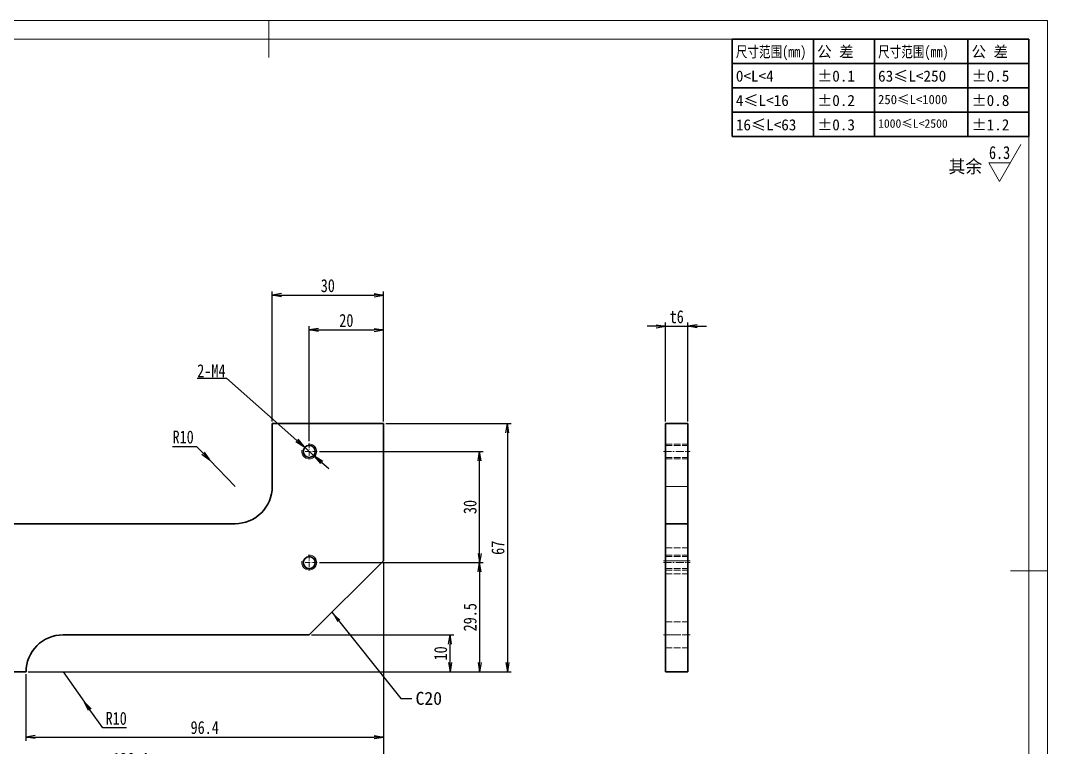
# Model space of a CAD drawing. Header units: millimetres. Extents: x -15766 to 80009, y -9701 to 15159.
# Drawn here: x 9660 to 9936.9, y 13354.5 to 13550.7 of the extents above; entities that cross this region are included whole.
import ezdxf
from ezdxf.enums import TextEntityAlignment as Align

# ---------------------------------------------------------------- set-up
doc = ezdxf.new("R2010")
doc.units = ezdxf.units.MM
for name, pattern in [('CENTER-HOKUTO_1', [16, 13, -1, 1, -1]), ('DASHDOT', [18.5, 12, -3, 0.5, -3]), ('DASHED', [15, 12, -3]), ('HIDDEN-HOKUTO_1', [2, 1, -1])]:
    doc.linetypes.add(name, pattern=pattern)
doc.layers.get('DEFPOINTS').update_dxf_attribs({"lineweight": 18})
for name, color, linetype, lineweight in [('AM_7', 2, 'CENTER-HOKUTO_1', 18), ('AM_HID', 1, 'HIDDEN-HOKUTO_1', 18), ('AM_VIS', 7, 'Continuous', 18), ('CDRAFT0', 7, 'Continuous', 18), ('DIM', 253, 'Continuous', 20), ('title_frame', 7, 'Continuous', 18), ('word_dim', 9, 'Continuous', 18), ('尺寸线层', 3, 'Continuous', 18), ('粗实线层', 7, 'Continuous', 35), ('粗实线层_1', 7, 'Continuous', 15)]:
    doc.layers.add(name, color=color, linetype=linetype, lineweight=lineweight)
doc.styles.add('DIM', font='', dxfattribs={"width": 0.8})
doc.styles.get('DIM').set_extended_font_data('NSimSun')
doc.dimstyles.new('1-1', dxfattribs={"dimtxt": 3.5, "dimasz": 3, "dimexe": 1, "dimexo": 0, "dimgap": 1, "dimtad": 1, "dimdsep": 46, "dimtxsty": 'DIM', "dimblk": '_CAXARROW', "dimcen": 0, "dimdle": 6, "dimclrd": 256, "dimclre": 256, "dimclrt": 3, "dimazin": 2, "dimtfac": 0.707107, "dimtmove": 0, "dimatfit": 3, "dimfxl": 0, "dimfrac": 2, "dimtolj": 1, "dimarcsym": 0})
doc.dimstyles.new('1-1$0', dxfattribs={"dimtxt": 3.5, "dimasz": 2.5, "dimexe": 1, "dimexo": 0.625, "dimgap": 0.8, "dimtad": 1, "dimdsep": 46, "dimtxsty": 'DIM', "dimblk": 'OPEN', "dimcen": 0, "dimdle": 5, "dimclrd": 256, "dimclre": 256, "dimclrt": 3, "dimazin": 3, "dimtfac": 0.5, "dimtmove": 0, "dimatfit": 3, "dimldrblk": 'OPEN', "dimfxl": 0, "dimtolj": 1, "dimarcsym": 0})
doc.dimstyles.new('1-1$3', dxfattribs={"dimtxt": 3.5, "dimasz": 2.5, "dimexe": 1, "dimexo": 0.625, "dimgap": 0.3, "dimtad": 1, "dimtih": 1, "dimtoh": 1, "dimdsep": 46, "dimtxsty": 'DIM', "dimblk": 'OPEN', "dimcen": 0, "dimdle": 5, "dimclrd": 256, "dimclre": 256, "dimclrt": 3, "dimazin": 3, "dimtfac": 0.5, "dimtmove": 0, "dimatfit": 3, "dimldrblk": 'OPEN', "dimfxl": 0, "dimtolj": 1, "dimarcsym": 0})
doc.dimstyles.new('1-1$4', dxfattribs={"dimtxt": 3.5, "dimasz": 2.5, "dimexe": 1, "dimexo": 0.625, "dimgap": 0.8, "dimtad": 1, "dimtih": 1, "dimtoh": 1, "dimzin": 12, "dimdsep": 46, "dimtxsty": 'DIM', "dimblk": 'OPEN', "dimcen": 0, "dimdle": 5, "dimclrd": 256, "dimclre": 256, "dimclrt": 3, "dimazin": 3, "dimtfac": 0.5, "dimtmove": 0, "dimatfit": 3, "dimldrblk": 'OPEN', "dimfxl": 0, "dimtolj": 1, "dimarcsym": 0})

# ---------------------------------------------------------------- blocks, each defined once
blk = doc.blocks.new('*X588')
at = {"layer": 'CDRAFT0'}
for p, q in [((420, 297), (0, 297)), ((420, 0), (420, 297))]:
    blk.add_line(p, q, dxfattribs=at)
at = {"layer": '粗实线层_1'}
for p, q in [((210, 297), (210, 287)), ((415, 292), (25, 292)), ((415, 5), (415, 292)), ((420, 148.5), (410, 148.5))]:
    blk.add_line(p, q, dxfattribs=at)
blk = doc.blocks.new('自由公差_1')
at = {"layer": '粗实线层'}
for p, q in [((-80, 0), (0, 0)), ((-80, 0), (-80, -26.3)), ((-58.08, 0), (-58.08, -26.3)), ((-41.64, 0), (-41.64, -26.3)), ((-16.44, 0), (-16.44, -26.3)), ((0, 0), (0, -26.3)), ((-80, -6.58), (0, -6.58)), ((-80, -13.15), (0, -13.15)), ((-80, -19.73), (0, -19.73)), ((-80, -26.3), (0, -26.3))]:
    blk.add_line(p, q, dxfattribs=at)
at = {"layer": '尺寸线层', "linetype": 'Continuous', "attachment_point": 1, "line_spacing_factor": 0.9}
for s, insert, char_height, width in [('{\\W0.8;尺寸范围(mm)}', (-79.04, -1.92), 3, 22.6032), ('公 差', (-57.12, -1.92), 3, 22.6032), ('{\\W0.8;尺寸范围(mm)}', (-40.68, -1.92), 3, 22.6032), ('公 差', (-15.48, -1.92), 3, 22.6032), ('%%P0.1', (-57.12, -8.49), 3, 12.7119), ('63≤L<250', (-40.68, -8.49), 3, 22.6032), ('%%P0.5', (-15.48, -8.49), 3, 12.5771), ('0<L<4', (-79.04, -8.49), 3, 22.6032), ('4≤L<16', (-79.04, -15.07), 3, 22.6032), ('%%P0.2', (-57.12, -15.07), 3, 12.4769), ('250≤L<1000', (-40.68, -15.07), 2.5, 22.6032), ('%%P0.8', (-15.48, -15.07), 3, 13.0759), ('16≤L<63', (-79.04, -21.64), 3, 22.6032), ('%%P0.3', (-57.12, -21.64), 3, 12.7119), ('1000≤L<2500', (-40.68, -21.64), 2.3, 22.6032), ('%%P1.2', (-15.48, -21.64), 3, 12.8764)]:
    blk.add_mtext(s, dxfattribs=dict(at, insert=insert, char_height=char_height, width=width))
blk = doc.blocks.new('_OPEN')
at = {"color": 0, "linetype": 'ByBlock', "lineweight": -2}
for p, q in [((-1, 0.166667), (0, 0)), ((-1, -0.166667), (0, 0)), ((0, 0), (-1, 0))]:
    blk.add_line(p, q, dxfattribs=at)
blk = doc.blocks.new('*D964')
at = {"layer": 'DEFPOINTS', "color": 0, "transparency": 16777216}
for p in [(9757.85, 13404.94), (9621.45, 13374.94), (9757.85, 13348.8)]:
    blk.add_point(p, dxfattribs=at)
at = {"layer": 'word_dim', "linetype": 'Continuous', "lineweight": -2, "transparency": 16777216}
for p, q in [((9757.85, 13404.31), (9757.85, 13347.8)), ((9621.45, 13374.31), (9621.45, 13347.8)), ((9623.95, 13348.8), (9755.35, 13348.8))]:
    blk.add_line(p, q, dxfattribs=at)
at = {"layer": 'word_dim', "lineweight": -2, "transparency": 16777216, "xscale": 2.5, "yscale": 2.5, "zscale": 2.5, "rotation": 180}
blk.add_blockref('_OPEN', (9621.45, 13348.8), dxfattribs=at)
at = {"layer": 'word_dim', "lineweight": -2, "transparency": 16777216, "xscale": 2.5, "yscale": 2.5, "zscale": 2.5}
blk.add_blockref('_OPEN', (9757.85, 13348.8), dxfattribs=at)
at = {"layer": 'word_dim', "color": 3, "transparency": 16777216, "insert": (9689.65, 13351.35), "char_height": 3.5, "attachment_point": 5, "style": 'DIM'}
blk.add_mtext('\\A1;136.4', dxfattribs=at)
blk = doc.blocks.new('*D965')
at = {"layer": 'DEFPOINTS', "color": 0, "transparency": 16777216}
for p in [(9757.85, 13476.61), (9727.85, 13441.94), (9757.85, 13441.94)]:
    blk.add_point(p, dxfattribs=at)
at = {"layer": 'word_dim', "linetype": 'Continuous', "lineweight": -2, "transparency": 16777216}
for p, q in [((9727.85, 13442.56), (9727.85, 13477.61)), ((9757.85, 13442.56), (9757.85, 13477.61)), ((9730.35, 13476.61), (9755.35, 13476.61))]:
    blk.add_line(p, q, dxfattribs=at)
at = {"layer": 'word_dim', "lineweight": -2, "transparency": 16777216, "xscale": 2.5, "yscale": 2.5, "zscale": 2.5, "rotation": 180}
blk.add_blockref('_OPEN', (9727.85, 13476.61), dxfattribs=at)
at = {"layer": 'word_dim', "lineweight": -2, "transparency": 16777216, "xscale": 2.5, "yscale": 2.5, "zscale": 2.5}
blk.add_blockref('_OPEN', (9757.85, 13476.61), dxfattribs=at)
at = {"layer": 'word_dim', "color": 3, "transparency": 16777216, "insert": (9742.85, 13479.16), "char_height": 3.5, "attachment_point": 5, "style": 'DIM'}
blk.add_mtext('\\A1;30', dxfattribs=at)
blk = doc.blocks.new('*D966')
at = {"layer": 'DEFPOINTS', "color": 0, "transparency": 16777216}
for p in [(9757.85, 13404.94), (9661.45, 13374.94), (9757.85, 13357.36)]:
    blk.add_point(p, dxfattribs=at)
at = {"layer": 'word_dim', "linetype": 'Continuous', "lineweight": -2, "transparency": 16777216}
for p, q in [((9757.85, 13404.31), (9757.85, 13356.36)), ((9661.45, 13374.31), (9661.45, 13356.36)), ((9663.95, 13357.36), (9755.35, 13357.36))]:
    blk.add_line(p, q, dxfattribs=at)
at = {"layer": 'word_dim', "lineweight": -2, "transparency": 16777216, "xscale": 2.5, "yscale": 2.5, "zscale": 2.5, "rotation": 180}
blk.add_blockref('_OPEN', (9661.45, 13357.36), dxfattribs=at)
at = {"layer": 'word_dim', "lineweight": -2, "transparency": 16777216, "xscale": 2.5, "yscale": 2.5, "zscale": 2.5}
blk.add_blockref('_OPEN', (9757.85, 13357.36), dxfattribs=at)
at = {"layer": 'word_dim', "color": 3, "transparency": 16777216, "insert": (9709.65, 13359.91), "char_height": 3.5, "attachment_point": 5, "style": 'DIM'}
blk.add_mtext('\\A1;96.4', dxfattribs=at)
blk = doc.blocks.new('*D640')
at = {"layer": 'DEFPOINTS', "color": 0, "transparency": 16777216}
for p in [(9671.45, 13374.94), (9677.23, 13366.77)]:
    blk.add_point(p, dxfattribs=at)
at = {"layer": 'word_dim', "linetype": 'Continuous', "lineweight": -2, "transparency": 16777216}
for p, q in [((9671.45, 13374.94), (9677.23, 13366.77)), ((9682.14, 13359.83), (9678.67, 13364.73)), ((9688.6, 13359.83), (9682.14, 13359.83))]:
    blk.add_line(p, q, dxfattribs=at)
at = {"layer": 'word_dim', "lineweight": -2, "transparency": 16777216, "xscale": 2.5, "yscale": 2.5, "zscale": 2.5, "rotation": 125.2762231544216}
blk.add_blockref('_OPEN', (9677.23, 13366.77), dxfattribs=at)
at = {"layer": 'word_dim', "color": 3, "transparency": 16777216, "insert": (9685.78, 13362.38), "char_height": 3.5, "attachment_point": 5, "style": 'DIM'}
blk.add_mtext('\\A1;R10', dxfattribs=at)
blk = doc.blocks.new('_CAXARROW')
blk.add_hatch(color=0).paths.add_polyline_path([(0, 0), (-1, 0.125), (-1, -0.125)], flags=0)
blk = doc.blocks.new('*D967')
at = {"layer": 'DEFPOINTS', "color": 0, "transparency": 16777216}
for p in [(9737.85, 13384.94), (9775.83, 13384.94), (9661.45, 13374.94)]:
    blk.add_point(p, dxfattribs=at)
at = {"layer": 'word_dim', "linetype": 'Continuous', "lineweight": -2, "transparency": 16777216}
for p, q in [((9738.48, 13384.94), (9776.83, 13384.94)), ((9775.83, 13377.44), (9775.83, 13382.44)), ((9662.08, 13374.94), (9776.83, 13374.94))]:
    blk.add_line(p, q, dxfattribs=at)
at = {"layer": 'word_dim', "lineweight": -2, "transparency": 16777216, "xscale": 2.5, "yscale": 2.5, "zscale": 2.5}
for p, rotation in [((9775.83, 13384.94), 90), ((9775.83, 13374.94), 270)]:
    blk.add_blockref('_OPEN', p, dxfattribs=dict(at, rotation=rotation))
at = {"layer": 'word_dim', "color": 3, "transparency": 16777216, "insert": (9773.28, 13379.94), "char_height": 3.5, "attachment_point": 5, "rotation": 90, "style": 'DIM'}
blk.add_mtext('\\A1;10', dxfattribs=at)
blk = doc.blocks.new('*D968')
at = {"layer": 'DEFPOINTS', "color": 0, "transparency": 16777216}
for p in [(9757.85, 13441.94), (9661.45, 13374.94), (9791.29, 13374.94)]:
    blk.add_point(p, dxfattribs=at)
at = {"layer": 'word_dim', "linetype": 'Continuous', "lineweight": -2, "transparency": 16777216}
for p, q in [((9758.48, 13441.94), (9792.29, 13441.94)), ((9791.29, 13439.44), (9791.29, 13377.44)), ((9662.08, 13374.94), (9792.29, 13374.94))]:
    blk.add_line(p, q, dxfattribs=at)
at = {"layer": 'word_dim', "lineweight": -2, "transparency": 16777216, "xscale": 2.5, "yscale": 2.5, "zscale": 2.5}
for p, rotation in [((9791.29, 13441.94), 90), ((9791.29, 13374.94), 270)]:
    blk.add_blockref('_OPEN', p, dxfattribs=dict(at, rotation=rotation))
at = {"layer": 'word_dim', "color": 3, "transparency": 16777216, "insert": (9788.74, 13408.44), "char_height": 3.5, "attachment_point": 5, "rotation": 90, "style": 'DIM'}
blk.add_mtext('\\A1;67', dxfattribs=at)
blk = doc.blocks.new('*D969')
at = {"layer": 'DEFPOINTS', "color": 0, "transparency": 16777216}
for p in [(9739.96, 13404.44), (9661.45, 13374.94), (9783.78, 13374.94)]:
    blk.add_point(p, dxfattribs=at)
at = {"layer": 'word_dim', "linetype": 'Continuous', "lineweight": -2, "transparency": 16777216}
for p, q in [((9740.59, 13404.44), (9784.78, 13404.44)), ((9783.78, 13401.94), (9783.78, 13377.44)), ((9662.08, 13374.94), (9784.78, 13374.94))]:
    blk.add_line(p, q, dxfattribs=at)
at = {"layer": 'word_dim', "lineweight": -2, "transparency": 16777216, "xscale": 2.5, "yscale": 2.5, "zscale": 2.5}
for p, rotation in [((9783.78, 13404.44), 90), ((9783.78, 13374.94), 270)]:
    blk.add_blockref('_OPEN', p, dxfattribs=dict(at, rotation=rotation))
at = {"layer": 'word_dim', "color": 3, "transparency": 16777216, "insert": (9781.23, 13389.69), "char_height": 3.5, "attachment_point": 5, "rotation": 90, "style": 'DIM'}
blk.add_mtext('\\A1;29.5', dxfattribs=at)
blk = doc.blocks.new('*D970')
at = {"layer": 'DEFPOINTS', "color": 0, "transparency": 16777216}
for p in [(9739.96, 13434.44), (9783.78, 13434.44), (9739.96, 13404.44)]:
    blk.add_point(p, dxfattribs=at)
at = {"layer": 'word_dim', "linetype": 'Continuous', "lineweight": -2, "transparency": 16777216}
for p, q in [((9740.59, 13434.44), (9784.78, 13434.44)), ((9783.78, 13406.94), (9783.78, 13431.94)), ((9740.59, 13404.44), (9784.78, 13404.44))]:
    blk.add_line(p, q, dxfattribs=at)
at = {"layer": 'word_dim', "lineweight": -2, "transparency": 16777216, "xscale": 2.5, "yscale": 2.5, "zscale": 2.5}
for p, rotation in [((9783.78, 13434.44), 90), ((9783.78, 13404.44), 270)]:
    blk.add_blockref('_OPEN', p, dxfattribs=dict(at, rotation=rotation))
at = {"layer": 'word_dim', "color": 3, "transparency": 16777216, "insert": (9781.23, 13419.44), "char_height": 3.5, "attachment_point": 5, "rotation": 90, "style": 'DIM'}
blk.add_mtext('\\A1;30', dxfattribs=at)
blk = doc.blocks.new('*D974')
at = {"layer": 'DEFPOINTS', "color": 0, "transparency": 16777216}
for p in [(9757.85, 13467.22), (9757.85, 13441.94), (9737.85, 13436.54)]:
    blk.add_point(p, dxfattribs=at)
at = {"layer": 'word_dim', "linetype": 'Continuous', "lineweight": -2, "transparency": 16777216}
for p, q in [((9737.85, 13437.17), (9737.85, 13468.22)), ((9740.35, 13467.22), (9755.35, 13467.22)), ((9757.85, 13442.56), (9757.85, 13468.22))]:
    blk.add_line(p, q, dxfattribs=at)
at = {"layer": 'word_dim', "lineweight": -2, "transparency": 16777216, "xscale": 2.5, "yscale": 2.5, "zscale": 2.5, "rotation": 180}
blk.add_blockref('_OPEN', (9737.85, 13467.22), dxfattribs=at)
at = {"layer": 'word_dim', "lineweight": -2, "transparency": 16777216, "xscale": 2.5, "yscale": 2.5, "zscale": 2.5}
blk.add_blockref('_OPEN', (9757.85, 13467.22), dxfattribs=at)
at = {"layer": 'word_dim', "color": 3, "transparency": 16777216, "insert": (9747.85, 13469.77), "char_height": 3.5, "attachment_point": 5, "style": 'DIM'}
blk.add_mtext('\\A1;20', dxfattribs=at)
blk = doc.blocks.new('*D642')
at = {"layer": 'DEFPOINTS', "color": 0, "transparency": 16777216}
for p in [(9710.93, 13432.15), (9717.85, 13424.94)]:
    blk.add_point(p, dxfattribs=at)
at = {"layer": 'word_dim', "linetype": 'Continuous', "lineweight": -2, "transparency": 16777216}
for p, q in [((9701, 13435.76), (9707.47, 13435.76)), ((9707.47, 13435.76), (9709.2, 13433.96)), ((9717.85, 13424.94), (9710.93, 13432.15))]:
    blk.add_line(p, q, dxfattribs=at)
at = {"layer": 'word_dim', "lineweight": -2, "transparency": 16777216, "xscale": 2.5, "yscale": 2.5, "zscale": 2.5, "rotation": 313.8252134444}
blk.add_blockref('_OPEN', (9710.93, 13432.15), dxfattribs=at)
at = {"layer": 'word_dim', "color": 3, "transparency": 16777216, "insert": (9703.83, 13438.31), "char_height": 3.5, "attachment_point": 5, "style": 'DIM'}
blk.add_mtext('\\A1;R10', dxfattribs=at)
blk = doc.blocks.new('*D643')
at = {"layer": 'DEFPOINTS', "color": 0, "transparency": 16777216}
for p in [(9736.36, 13435.76), (9739.35, 13433.11)]:
    blk.add_point(p, dxfattribs=at)
at = {"layer": 'word_dim', "linetype": 'Continuous', "lineweight": -2, "transparency": 16777216}
for p, q in [((9707.63, 13454.17), (9715.57, 13454.17)), ((9715.57, 13454.17), (9734.48, 13437.42)), ((9739.35, 13433.11), (9736.36, 13435.76)), ((9741.22, 13431.45), (9743.09, 13429.8))]:
    blk.add_line(p, q, dxfattribs=at)
at = {"layer": 'word_dim', "lineweight": -2, "transparency": 16777216, "xscale": 2.5, "yscale": 2.5, "zscale": 2.5}
for p, rotation in [((9736.36, 13435.76), 318.4684143491289), ((9739.35, 13433.11), 138.4684143491289)]:
    blk.add_blockref('_OPEN', p, dxfattribs=dict(at, rotation=rotation))
at = {"layer": 'word_dim', "color": 3, "transparency": 16777216, "insert": (9711.44, 13456.22), "char_height": 3.5, "attachment_point": 5, "style": 'DIM'}
blk.add_mtext('\\A1;2-M4', dxfattribs=at)
blk = doc.blocks.new('*D975')
at = {"layer": 'DEFPOINTS', "color": 0, "transparency": 16777216}
for p in [(9839.95, 13468.22), (9833.95, 13441.94), (9839.95, 13441.94)]:
    blk.add_point(p, dxfattribs=at)
at = {"layer": 'word_dim', "linetype": 'Continuous', "lineweight": -2, "transparency": 16777216}
for p, q in [((9833.95, 13442.56), (9833.95, 13469.22)), ((9839.95, 13442.56), (9839.95, 13469.22)), ((9831.45, 13468.22), (9828.95, 13468.22)), ((9833.95, 13468.22), (9839.95, 13468.22)), ((9842.45, 13468.22), (9844.95, 13468.22))]:
    blk.add_line(p, q, dxfattribs=at)
at = {"layer": 'word_dim', "lineweight": -2, "transparency": 16777216, "xscale": 2.5, "yscale": 2.5, "zscale": 2.5}
blk.add_blockref('_OPEN', (9833.95, 13468.22), dxfattribs=at)
at = {"layer": 'word_dim', "lineweight": -2, "transparency": 16777216, "xscale": 2.5, "yscale": 2.5, "zscale": 2.5, "rotation": 180}
blk.add_blockref('_OPEN', (9839.95, 13468.22), dxfattribs=at)
at = {"layer": 'word_dim', "color": 3, "transparency": 16777216, "insert": (9836.95, 13470.77), "char_height": 3.5, "attachment_point": 5, "style": 'DIM'}
blk.add_mtext('\\A1;t6', dxfattribs=at)

msp = doc.modelspace()

# ---------------------------------------------------------------- linework, layer by layer
at = {"color": 7, "lineweight": 13, "ltscale": 0.15}
msp.add_line((9833.94542, 13424.93683), (9839.94542, 13424.93683), dxfattribs=at)
at = {"color": 7, "lineweight": 13}
for centre in [(9737.85356, 13434.43683), (9737.85356, 13404.43683)]:
    msp.add_arc(centre, 2, 169.999993, 100.000014, dxfattribs=at)
at = {"layer": 'AM_7', "linetype": 'DASHDOT', "lineweight": 13, "ltscale": 0.105365}
for p, q in [((9737.85356, 13436.54413), (9737.85356, 13432.32953)), ((9737.85356, 13406.54413), (9737.85356, 13402.32953))]:
    msp.add_line(p, q, dxfattribs=at)
at = {"layer": 'AM_7', "linetype": 'DASHDOT', "lineweight": 13, "ltscale": 0.105371}
for p, q in [((9739.96099, 13434.43683), (9735.74614, 13434.43683)), ((9739.96099, 13404.43683), (9735.74614, 13404.43683))]:
    msp.add_line(p, q, dxfattribs=at)
at = {"layer": 'AM_7', "linetype": 'DASHDOT', "lineweight": 13, "ltscale": 0.17998}
for p, q in [((9833.34581, 13434.43683), (9840.54503, 13434.43683)), ((9833.34581, 13404.43683), (9840.54503, 13404.43683))]:
    msp.add_line(p, q, dxfattribs=at)
at = {"layer": 'AM_7', "linetype": 'DASHDOT', "lineweight": 13, "ltscale": 0.180005}
for p, q in [((9840.54503, 13404.93683), (9833.34483, 13404.93683)), ((9840.54503, 13384.93683), (9833.34483, 13384.93683))]:
    msp.add_line(p, q, dxfattribs=at)
at = {"layer": 'AM_HID', "linetype": 'DASHED', "lineweight": 13, "ltscale": 0.15}
for p, q in [((9833.94542, 13436.43683), (9839.94542, 13436.43683)), ((9833.94542, 13436.05781), (9839.94542, 13436.05781)), ((9833.94542, 13432.81586), (9839.94542, 13432.81586)), ((9833.94542, 13432.43683), (9839.94542, 13432.43683)), ((9833.94542, 13408.43683), (9839.94542, 13408.43683)), ((9833.94542, 13406.43683), (9839.94542, 13406.43683)), ((9833.94542, 13406.05781), (9839.94542, 13406.05781)), ((9839.94542, 13404.93683), (9833.94542, 13404.93683)), ((9833.94542, 13402.81586), (9839.94542, 13402.81586)), ((9833.94542, 13402.43683), (9839.94542, 13402.43683)), ((9833.94542, 13401.43683), (9839.94542, 13401.43683)), ((9833.94542, 13388.43683), (9839.94542, 13388.43683)), ((9833.94542, 13384.93683), (9839.94542, 13384.93683)), ((9833.94542, 13381.43683), (9839.94542, 13381.43683))]:
    msp.add_line(p, q, dxfattribs=at)
at = {"layer": 'AM_VIS', "lineweight": 35}
for p, q in [((9757.85356, 13441.93683), (9727.85356, 13441.93683)), ((9757.85356, 13441.93683), (9757.85356, 13404.93683)), ((9717.85356, 13414.93683), (9621.45317, 13414.93683)), ((9833.94542, 13374.93683), (9833.94542, 13414.93683)), ((9839.94542, 13374.93683), (9839.94542, 13414.93683)), ((9757.85356, 13404.93683), (9737.85356, 13384.93683)), ((9737.85356, 13384.93683), (9671.45317, 13384.93683)), ((9621.45317, 13374.93683), (9661.45317, 13374.93683))]:
    msp.add_line(p, q, dxfattribs=at)
at = {"layer": 'AM_VIS', "lineweight": 35, "ltscale": 0.425}
for p, q in [((9727.85356, 13441.93683), (9727.85356, 13424.93683)), ((9833.94542, 13441.93683), (9833.94542, 13424.93683)), ((9839.94542, 13441.93683), (9839.94542, 13424.93683))]:
    msp.add_line(p, q, dxfattribs=at)
at = {"layer": 'AM_VIS', "lineweight": 35, "ltscale": 0.15}
for p, q in [((9833.94542, 13441.93683), (9839.94542, 13441.93683)), ((9833.94542, 13414.93683), (9839.94542, 13414.93683)), ((9833.94542, 13374.93683), (9839.94542, 13374.93683))]:
    msp.add_line(p, q, dxfattribs=at)
at = {"layer": 'AM_VIS', "lineweight": 35, "ltscale": 0.25}
for p, q in [((9833.94542, 13414.93683), (9833.94542, 13424.93683)), ((9839.94542, 13414.93683), (9839.94542, 13424.93683))]:
    msp.add_line(p, q, dxfattribs=at)
at = {"layer": 'AM_VIS', "lineweight": 35}
for centre in [(9737.85356, 13434.43683), (9737.85356, 13404.43683)]:
    msp.add_circle(centre, 1.621, dxfattribs=at)
for centre, start, end in [((9717.85356, 13424.93683), 269.999997, 0), ((9671.45317, 13374.93683), 90.000003, 180.000005)]:
    msp.add_arc(centre, 10, start, end, dxfattribs=at)
at = {"layer": 'DIM'}
for p, q in [((9923.99091, 13507.30629), (9929.76441, 13517.30629)), ((9926.87766, 13512.30629), (9921.10416, 13512.30629)), ((9921.10416, 13512.30629), (9923.99091, 13507.30629))]:
    msp.add_line(p, q, dxfattribs=at)

# ---------------------------------------------------------------- block references
at = {"layer": 'title_frame'}
for name, p in [('*X588', (9516.93579, 13253.73384)), ('自由公差_1', (9931.93579, 13545.73384))]:
    msp.add_blockref(name, p, dxfattribs=at)

# ---------------------------------------------------------------- texts
at = {"layer": 'DIM', "color": 2, "style": 'DIM', "width": 0.8}
msp.add_attdef('6.3', text='0.0', height=3.5, dxfattribs=at).set_placement((9926.87766, 13512.30629), align=Align.BOTTOM_RIGHT)
at = {"layer": 'word_dim', "linetype": 'Continuous', "insert": (9910.25094, 13513.07215), "char_height": 3.5, "width": 10.860604, "attachment_point": 1}
msp.add_mtext('{\\C3;其余}', dxfattribs=at)
at = {"layer": 'word_dim', "color": 3, "insert": (9766.50835, 13369.55248), "char_height": 3.5, "attachment_point": 1}
msp.add_mtext('C20', dxfattribs=at)

# ---------------------------------------------------------------- dimensions: what is measured, and where the dimension line sits
at = {"layer": 'word_dim', "color": 3}
for base, p1, p2, picture, middle in [((9757.85356, 13476.61475), (9727.85356, 13441.93683), (9757.85356, 13441.93683), '*D965', (9742.85356, 13479.16475)), ((9757.85356, 13467.2242), (9737.85356, 13436.54413), (9757.85356, 13441.93683), '*D974', (9747.85356, 13469.7742)), ((9757.85356, 13348.79854), (9621.45317, 13374.93683), (9757.85356, 13404.93683), '*D964', (9689.65337, 13351.34854)), ((9757.85356, 13357.35646), (9661.45317, 13374.93683), (9757.85356, 13404.93683), '*D966', (9709.65337, 13359.90646))]:
    dim = msp.add_linear_dim(base=base, p1=p1, p2=p2, dimstyle='1-1$0', dxfattribs=at)
    dim.commit()
    dim.dimension.update_dxf_attribs({"geometry": picture, "text_midpoint": middle})
dim = msp.add_linear_dim(base=(9839.94542, 13468.2242), p1=(9833.94542, 13441.93683), p2=(9839.94542, 13441.93683), dimstyle='1-1$0', override={"dimpost": 't<>'}, dxfattribs=at)
dim.commit()
dim.dimension.update_dxf_attribs({"geometry": '*D975', "text_midpoint": (9836.94542, 13470.7742)})
dim = msp.add_diameter_dim_2p(p1=(9739.35074, 13433.11077), p2=(9736.35638, 13435.7629), dimstyle='1-1$3', override={"dimpost": '2-M<>'}, dxfattribs=at)
dim.commit()
dim.dimension.update_dxf_attribs({"geometry": '*D643', "text_midpoint": (9711.43956, 13454.17184), "dimtype": 163})
for base, p1, p2, picture, middle in [((9791.29421, 13374.93683), (9757.85356, 13441.93683), (9661.45317, 13374.93683), '*D968', (9788.74421, 13408.43683)), ((9783.78227, 13434.43683), (9739.96099, 13404.43683), (9739.96099, 13434.43683), '*D970', (9781.23227, 13419.43683)), ((9783.78227, 13374.93683), (9739.96099, 13404.43683), (9661.45317, 13374.93683), '*D969', (9781.23227, 13389.68683)), ((9775.8285, 13384.93683), (9661.45317, 13374.93683), (9737.85356, 13384.93683), '*D967', (9773.2785, 13379.93683))]:
    dim = msp.add_linear_dim(base=base, p1=p1, p2=p2, angle=90, dimstyle='1-1$0', dxfattribs=at)
    dim.commit()
    dim.dimension.update_dxf_attribs({"geometry": picture, "text_midpoint": middle})
for center, mpoint, picture, middle in [((9717.85356, 13424.93683), (9710.92896, 13432.15139), '*D642', (9703.82755, 13435.75867)), ((9671.45317, 13374.93683), (9677.22836, 13366.77306), '*D640', (9685.77638, 13359.83385))]:
    dim = msp.add_radius_dim(center=center, mpoint=mpoint, dimstyle='1-1$4', override={"dimse1": 1}, dxfattribs=at)
    dim.commit()
    dim.dimension.update_dxf_attribs({"geometry": picture, "text_midpoint": middle, "dimtype": 164})

# ---------------------------------------------------------------- leaders
at = {"layer": 'word_dim', "color": 3, "annotation_type": 0, "has_hookline": 1, "hookline_direction": 0, "text_width": 8.75}
msp.add_leader([(9743.96414, 13391.04741), (9762.50835, 13367.80248), (9765.50835, 13367.80248)], dimstyle='1-1', override={"dimgap": 1, "dimtad": 0}, dxfattribs=at)

doc.saveas('drawing.dxf')
